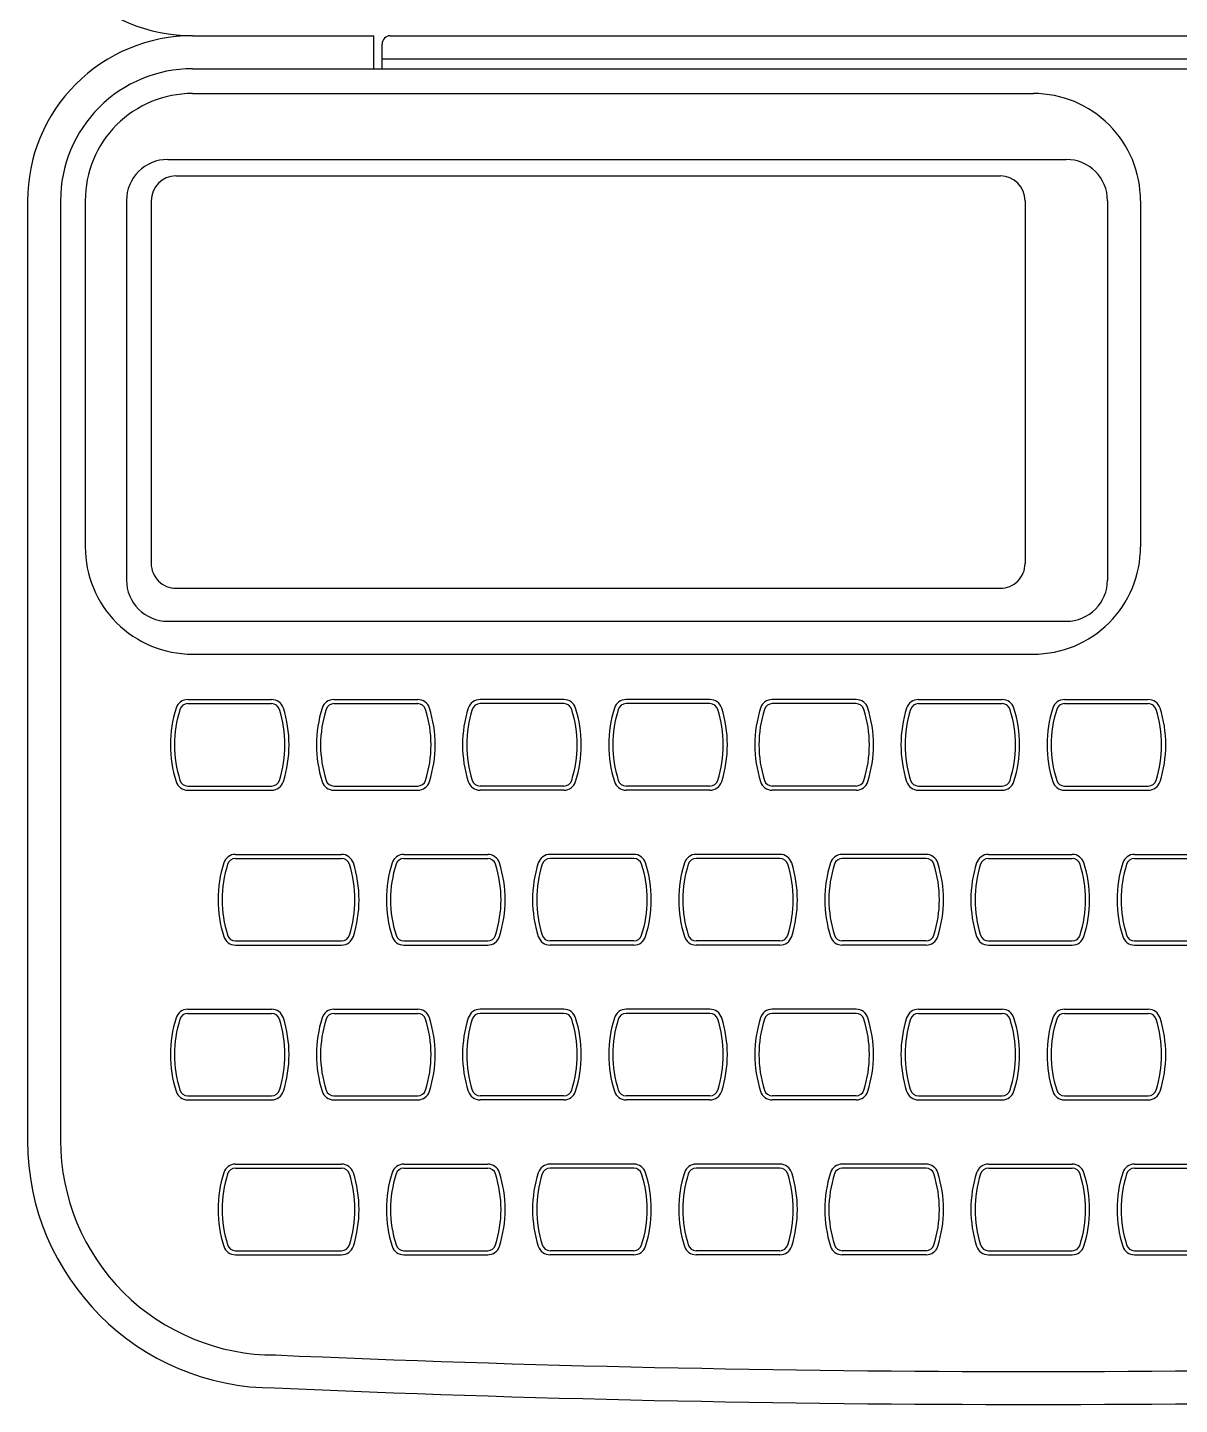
# Model space of a CAD drawing. Extents: x 5.885 to 6.007, y 4.563 to 4.729.
# Drawn here: x 5.8846 to 5.9545, y 4.5633 to 4.6468 of the extents above; entities that cross this region are included whole.
import ezdxf

# ---------------------------------------------------------------- set-up
doc = ezdxf.new("R2010")
doc.units = 0
doc.layers.add('LAYOUT', color=4, linetype='CONTINUOUS')

msp = doc.modelspace()

# ---------------------------------------------------------------- linework, layer by layer
at = {"layer": 'LAYOUT', "color": 0}
for p, q in [((5.894649388641305, 4.646343939913974), (5.905649388641306, 4.646343939913974)), ((5.905649388641306, 4.644343939913974), (5.905649388641306, 4.646343939913974)), ((5.906649388641306, 4.646343939913974), (5.984649388641306, 4.646343939913974)), ((5.906149388641306, 4.644343939913974), (5.906149388641306, 4.645843939913974)), ((5.894649388641305, 4.644343939913974), (5.996649388641307, 4.644343939913974)), ((5.906149388641306, 4.644943939913974), (5.985149388641306, 4.644943939913975)), ((5.894649388641305, 4.642843939913974), (5.945649388641305, 4.642843939913974)), ((5.893149388641306, 4.638843939913975), (5.947649388641304, 4.638843939913975)), ((5.893649388641307, 4.637843939913974), (5.943649388641304, 4.637843939913974)), ((5.884649388641305, 4.636343939913974), (5.884649388641306, 4.579343939913974)), ((5.886649388641305, 4.636343939913974), (5.886649388641306, 4.579343939913974)), ((5.888149388641305, 4.636343939913974), (5.888149388641305, 4.615343939913974)), ((5.890649388641306, 4.636343939913974), (5.890649388641306, 4.613341302775237)), ((5.892149388641307, 4.636343939913974), (5.892149388641306, 4.614341302775236)), ((5.945149388641304, 4.636343939913974), (5.945149388641306, 4.614341302775236)), ((5.950149388641305, 4.636343939913974), (5.950149388641305, 4.613341302775237)), ((5.952149388641305, 4.636343939913974), (5.952149388641305, 4.615343939913974)), ((5.893649388641306, 4.612841302775236), (5.943649388641306, 4.612841302775236)), ((5.893149388641306, 4.610841302775237), (5.947649388641305, 4.610841302775237)), ((5.894649388641305, 4.608843939913974), (5.945649388641305, 4.608843939913974)), ((5.894370100189603, 4.606093939913975), (5.899449813825836, 4.606093939913975)), ((5.903231815032038, 4.606093939913975), (5.908311528668271, 4.606093939913975)), ((5.917173243510707, 4.606093939913975), (5.912093529874474, 4.606093939913975)), ((5.926034958353142, 4.606093939913975), (5.920955244716909, 4.606093939913975)), ((5.934896673195578, 4.606093939913975), (5.929816959559345, 4.606093939913975)), ((5.93867867440178, 4.606093939913975), (5.943758388038013, 4.606093939913975)), ((5.947540389244216, 4.606093939913975), (5.952620102880449, 4.606093939913975)), ((5.894370100189603, 4.605843939913974), (5.899449813825836, 4.605843939913974)), ((5.903231815032038, 4.605843939913974), (5.908311528668271, 4.605843939913974)), ((5.917173243510707, 4.605843939913974), (5.912093529874474, 4.605843939913974)), ((5.926034958353142, 4.605843939913974), (5.920955244716909, 4.605843939913974)), ((5.934896673195578, 4.605843939913974), (5.929816959559345, 4.605843939913974)), ((5.93867867440178, 4.605843939913974), (5.943758388038013, 4.605843939913974)), ((5.947540389244216, 4.605843939913974), (5.952620102880449, 4.605843939913974)), ((5.894370100189604, 4.600843939913975), (5.899449813825836, 4.600843939913974)), ((5.894370100189604, 4.600593939913975), (5.899449813825836, 4.600593939913974)), ((5.903231815032039, 4.600843939913975), (5.908311528668271, 4.600843939913974)), ((5.903231815032039, 4.600593939913975), (5.908311528668271, 4.600593939913974)), ((5.917173243510706, 4.600843939913975), (5.912093529874474, 4.600843939913974)), ((5.917173243510706, 4.600593939913975), (5.912093529874474, 4.600593939913974)), ((5.926034958353141, 4.600843939913975), (5.920955244716909, 4.600843939913974)), ((5.926034958353141, 4.600593939913975), (5.920955244716909, 4.600593939913974)), ((5.934896673195577, 4.600843939913975), (5.929816959559345, 4.600843939913974)), ((5.934896673195577, 4.600593939913975), (5.929816959559345, 4.600593939913974)), ((5.938678674401781, 4.600843939913975), (5.943758388038013, 4.600843939913974)), ((5.938678674401781, 4.600593939913975), (5.943758388038013, 4.600593939913974)), ((5.947540389244216, 4.600843939913975), (5.952620102880449, 4.600843939913974)), ((5.947540389244216, 4.600593939913975), (5.952620102880449, 4.600593939913974)), ((5.897261077940302, 4.596702558540234), (5.903694014790236, 4.596702558540234)), ((5.907476015996439, 4.596702558540234), (5.912555729632672, 4.596702558540234)), ((5.921417444475107, 4.596702558540234), (5.916337730838874, 4.596702558540234)), ((5.930279159317543, 4.596702558540234), (5.92519944568131, 4.596702558540234)), ((5.939140874159978, 4.596702558540234), (5.934061160523745, 4.596702558540234)), ((5.942922875366181, 4.596702558540234), (5.948002589002414, 4.596702558540234)), ((5.951784590208616, 4.596702558540234), (5.956864303844849, 4.596702558540234)), ((5.897261077940302, 4.596452558540234), (5.903694014790236, 4.596452558540234)), ((5.907476015996439, 4.596452558540234), (5.912555729632672, 4.596452558540234)), ((5.921417444475107, 4.596452558540234), (5.916337730838874, 4.596452558540234)), ((5.930279159317543, 4.596452558540234), (5.92519944568131, 4.596452558540234)), ((5.939140874159978, 4.596452558540234), (5.934061160523745, 4.596452558540234)), ((5.942922875366181, 4.596452558540234), (5.948002589002414, 4.596452558540234)), ((5.951784590208616, 4.596452558540234), (5.956864303844849, 4.596452558540234)), ((5.897261077940303, 4.591452558540235), (5.903694014790236, 4.591452558540234)), ((5.897261077940303, 4.591202558540235), (5.903694014790236, 4.591202558540234)), ((5.90747601599644, 4.591452558540235), (5.912555729632672, 4.591452558540234)), ((5.90747601599644, 4.591202558540235), (5.912555729632672, 4.591202558540234)), ((5.921417444475106, 4.591452558540235), (5.916337730838874, 4.591452558540234)), ((5.921417444475106, 4.591202558540235), (5.916337730838874, 4.591202558540234)), ((5.930279159317542, 4.591452558540235), (5.92519944568131, 4.591452558540234)), ((5.930279159317542, 4.591202558540235), (5.92519944568131, 4.591202558540234)), ((5.939140874159977, 4.591452558540235), (5.934061160523745, 4.591452558540234)), ((5.939140874159977, 4.591202558540235), (5.934061160523745, 4.591202558540234)), ((5.942922875366182, 4.591452558540235), (5.948002589002414, 4.591452558540234)), ((5.942922875366182, 4.591202558540235), (5.948002589002414, 4.591202558540234)), ((5.951784590208617, 4.591452558540235), (5.956864303844849, 4.591452558540234)), ((5.951784590208617, 4.591202558540235), (5.956864303844849, 4.591202558540234)), ((5.894370100189604, 4.587311177166494), (5.899449813825836, 4.587311177166495)), ((5.894370100189604, 4.587061177166493), (5.899449813825836, 4.587061177166494)), ((5.903231815032039, 4.587311177166494), (5.908311528668271, 4.587311177166495)), ((5.903231815032039, 4.587061177166493), (5.908311528668271, 4.587061177166494)), ((5.917173243510706, 4.587311177166494), (5.912093529874474, 4.587311177166495)), ((5.917173243510706, 4.587061177166493), (5.912093529874474, 4.587061177166494)), ((5.926034958353141, 4.587311177166494), (5.920955244716909, 4.587311177166495)), ((5.926034958353141, 4.587061177166493), (5.920955244716909, 4.587061177166494)), ((5.934896673195577, 4.587311177166494), (5.929816959559345, 4.587311177166495)), ((5.934896673195577, 4.587061177166493), (5.929816959559345, 4.587061177166494)), ((5.938678674401781, 4.587311177166494), (5.943758388038013, 4.587311177166495)), ((5.938678674401781, 4.587061177166493), (5.943758388038013, 4.587061177166494)), ((5.947540389244216, 4.587311177166494), (5.952620102880449, 4.587311177166495)), ((5.947540389244216, 4.587061177166493), (5.952620102880449, 4.587061177166494)), ((5.894370100189603, 4.582061177166494), (5.899449813825836, 4.582061177166494)), ((5.894370100189603, 4.581811177166494), (5.899449813825836, 4.581811177166494)), ((5.903231815032038, 4.582061177166494), (5.908311528668271, 4.582061177166494)), ((5.903231815032038, 4.581811177166494), (5.908311528668271, 4.581811177166494)), ((5.917173243510707, 4.582061177166494), (5.912093529874474, 4.582061177166494)), ((5.917173243510707, 4.581811177166494), (5.912093529874474, 4.581811177166494)), ((5.926034958353142, 4.582061177166494), (5.920955244716909, 4.582061177166494)), ((5.926034958353142, 4.581811177166494), (5.920955244716909, 4.581811177166494)), ((5.934896673195578, 4.582061177166494), (5.929816959559345, 4.582061177166494)), ((5.934896673195578, 4.581811177166494), (5.929816959559345, 4.581811177166494)), ((5.93867867440178, 4.582061177166494), (5.943758388038013, 4.582061177166494)), ((5.93867867440178, 4.581811177166494), (5.943758388038013, 4.581811177166494)), ((5.947540389244216, 4.582061177166494), (5.952620102880449, 4.582061177166494)), ((5.947540389244216, 4.581811177166494), (5.952620102880449, 4.581811177166494)), ((5.897261077940303, 4.577919795792753), (5.903694014790236, 4.577919795792754)), ((5.897261077940303, 4.577669795792753), (5.903694014790236, 4.577669795792754)), ((5.90747601599644, 4.577919795792753), (5.912555729632672, 4.577919795792754)), ((5.90747601599644, 4.577669795792753), (5.912555729632672, 4.577669795792754)), ((5.921417444475106, 4.577919795792753), (5.916337730838874, 4.577919795792754)), ((5.921417444475106, 4.577669795792753), (5.916337730838874, 4.577669795792754)), ((5.930279159317542, 4.577919795792753), (5.92519944568131, 4.577919795792754)), ((5.930279159317542, 4.577669795792753), (5.92519944568131, 4.577669795792754)), ((5.939140874159977, 4.577919795792753), (5.934061160523745, 4.577919795792754)), ((5.939140874159977, 4.577669795792753), (5.934061160523745, 4.577669795792754)), ((5.942922875366182, 4.577919795792753), (5.948002589002414, 4.577919795792754)), ((5.942922875366182, 4.577669795792753), (5.948002589002414, 4.577669795792754)), ((5.951784590208617, 4.577919795792753), (5.956864303844849, 4.577919795792754)), ((5.951784590208617, 4.577669795792753), (5.956864303844849, 4.577669795792754)), ((5.897261077940302, 4.572669795792754), (5.903694014790236, 4.572669795792754)), ((5.907476015996439, 4.572669795792754), (5.912555729632672, 4.572669795792754)), ((5.921417444475107, 4.572669795792754), (5.916337730838874, 4.572669795792754)), ((5.930279159317543, 4.572669795792754), (5.92519944568131, 4.572669795792754)), ((5.939140874159978, 4.572669795792754), (5.934061160523745, 4.572669795792754)), ((5.942922875366181, 4.572669795792754), (5.948002589002414, 4.572669795792754)), ((5.951784590208616, 4.572669795792754), (5.956864303844849, 4.572669795792754)), ((5.897261077940302, 4.572419795792753), (5.903694014790236, 4.572419795792753)), ((5.907476015996439, 4.572419795792753), (5.912555729632672, 4.572419795792753)), ((5.921417444475107, 4.572419795792753), (5.916337730838874, 4.572419795792753)), ((5.930279159317543, 4.572419795792753), (5.92519944568131, 4.572419795792753)), ((5.939140874159978, 4.572419795792753), (5.934061160523745, 4.572419795792753)), ((5.942922875366181, 4.572419795792753), (5.948002589002414, 4.572419795792753)), ((5.951784590208616, 4.572419795792753), (5.956864303844849, 4.572419795792753))]:
    msp.add_line(p, q, dxfattribs=at)
for centre, radius, start, end in [((5.894649388641305, 4.656343939913974), 0.01, 179.9999999999994, 270), ((5.894649388641305, 4.636343939913974), 0.01, 90, 180.0000000000006), ((5.906649388641306, 4.645843939913974), 0.0005, 90, 180), ((5.894649388641305, 4.636343939913974), 0.008, 90, 180.0000000000006), ((5.894649388641305, 4.636343939913974), 0.0065, 90, 180.0000000000006), ((5.945649388641305, 4.636343939913974), 0.0065, 359.9999999999994, 90), ((5.893149388641306, 4.636343939913974), 0.0025, 90, 180), ((5.947649388641304, 4.636343939913974), 0.0025, 0, 90), ((5.893649388641307, 4.636343939913974), 0.0015, 90, 180), ((5.943649388641304, 4.636343939913974), 0.0015, 2.3409e-12, 90), ((5.894649388641305, 4.615343939913974), 0.0065, 179.9999999999994, 270), ((5.945649388641305, 4.615343939913974), 0.0065, 270, 6.107e-13), ((5.893649388641306, 4.614341302775236), 0.0015, 179.9999999999978, 270), ((5.943649388641306, 4.614341302775236), 0.0015, 270, 2.2137e-12), ((5.893149388641306, 4.613341302775237), 0.0025, 180, 270), ((5.947649388641305, 4.613341302775237), 0.0025, 270, 0), ((5.894370100189603, 4.605343939913975), 0.00075, 90, 162.3705228708459), ((5.899449813825836, 4.605343939913975), 0.00075, 17.62947713012578, 90), ((5.903231815032038, 4.605343939913975), 0.00075, 90, 162.3705228708459), ((5.908311528668271, 4.605343939913975), 0.00075, 17.62947713012578, 90), ((5.912093529874474, 4.605343939913975), 0.00075, 90, 162.3705228698742), ((5.917173243510707, 4.605343939913975), 0.00075, 17.62947712915415, 90), ((5.920955244716909, 4.605343939913975), 0.00075, 90, 162.3705228698742), ((5.926034958353142, 4.605343939913975), 0.00075, 17.62947712915415, 90), ((5.929816959559345, 4.605343939913975), 0.00075, 90, 162.3705228698742), ((5.934896673195578, 4.605343939913975), 0.00075, 17.62947712915415, 90), ((5.93867867440178, 4.605343939913975), 0.00075, 90, 162.3705228708459), ((5.943758388038013, 4.605343939913975), 0.00075, 17.62947713012577, 90), ((5.947540389244216, 4.605343939913975), 0.00075, 90, 162.3705228708459), ((5.952620102880449, 4.605343939913975), 0.00075, 17.62947713012577, 90), ((5.900663663026975, 4.603343939913975), 0.0073537060190653, 162.3705228708444, 197.6294771291555), ((5.900663663026975, 4.603343939913975), 0.0071037060190653, 162.3705228708444, 197.6294771291555), ((5.894370100189603, 4.605343939913975), 0.0005, 90, 162.3705228708459), ((5.899449813825836, 4.605343939913975), 0.0005, 17.62947713012578, 90), ((5.893156250988845, 4.603343939913975), 0.0071037060190653, 342.3705228698363, 17.62947713015687), ((5.893156250988845, 4.603343939913975), 0.0073537060190653, 342.3705228698363, 17.62947713015687), ((5.909525377869411, 4.603343939913975), 0.0073537060190653, 162.3705228708444, 197.6294771291555), ((5.909525377869411, 4.603343939913975), 0.0071037060190653, 162.3705228708444, 197.6294771291555), ((5.903231815032038, 4.605343939913975), 0.0005, 90, 162.3705228708459), ((5.908311528668271, 4.605343939913975), 0.0005, 17.62947713012578, 90), ((5.902017965831281, 4.603343939913975), 0.0071037060190653, 342.3705228698363, 17.62947713015687), ((5.902017965831281, 4.603343939913975), 0.0073537060190653, 342.3705228698363, 17.62947713015687), ((5.918387092711464, 4.603343939913975), 0.0073537060190653, 162.3705228698431, 197.6294771301637), ((5.918387092711464, 4.603343939913975), 0.0071037060190653, 162.3705228698431, 197.6294771301637), ((5.912093529874474, 4.605343939913975), 0.0005, 90, 162.3705228698742), ((5.917173243510707, 4.605343939913975), 0.0005, 17.62947712915415, 90), ((5.910879680673334, 4.603343939913975), 0.0071037060190653, 342.3705228708444, 17.62947712915555), ((5.910879680673334, 4.603343939913975), 0.0073537060190653, 342.3705228708444, 17.62947712915555), ((5.9272488075539, 4.603343939913975), 0.0073537060190653, 162.3705228698431, 197.6294771301637), ((5.9272488075539, 4.603343939913975), 0.0071037060190653, 162.3705228698431, 197.6294771301637), ((5.920955244716909, 4.605343939913975), 0.0005, 90, 162.3705228698742), ((5.926034958353142, 4.605343939913975), 0.0005, 17.62947712915415, 90), ((5.91974139551577, 4.603343939913975), 0.0071037060190653, 342.3705228708445, 17.62947712915555), ((5.91974139551577, 4.603343939913975), 0.0073537060190653, 342.3705228708445, 17.62947712915555), ((5.936110522396335, 4.603343939913975), 0.0073537060190653, 162.3705228698431, 197.6294771301637), ((5.936110522396335, 4.603343939913975), 0.0071037060190653, 162.3705228698431, 197.6294771301637), ((5.929816959559345, 4.605343939913975), 0.0005, 90, 162.3705228698742), ((5.934896673195578, 4.605343939913975), 0.0005, 17.62947712915415, 90), ((5.928603110358205, 4.603343939913975), 0.0071037060190653, 342.3705228708444, 17.62947712915555), ((5.928603110358205, 4.603343939913975), 0.0073537060190653, 342.3705228708444, 17.62947712915555), ((5.944972237239153, 4.603343939913975), 0.0073537060190653, 162.3705228708444, 197.6294771291555), ((5.944972237239153, 4.603343939913975), 0.0071037060190653, 162.3705228708444, 197.6294771291555), ((5.93867867440178, 4.605343939913975), 0.0005, 90, 162.3705228708459), ((5.943758388038013, 4.605343939913975), 0.0005, 17.62947713012577, 90), ((5.937464825201022, 4.603343939913975), 0.0071037060190653, 342.3705228698363, 17.62947713015686), ((5.937464825201022, 4.603343939913975), 0.0073537060190653, 342.3705228698363, 17.62947713015686), ((5.953833952081588, 4.603343939913975), 0.0073537060190653, 162.3705228708444, 197.6294771291556), ((5.953833952081588, 4.603343939913975), 0.0071037060190653, 162.3705228708444, 197.6294771291556), ((5.947540389244216, 4.605343939913975), 0.0005, 90, 162.3705228708459), ((5.952620102880449, 4.605343939913975), 0.0005, 17.62947713012577, 90), ((5.946326540043458, 4.603343939913975), 0.0071037060190653, 342.3705228698363, 17.62947713015686), ((5.946326540043458, 4.603343939913975), 0.0073537060190653, 342.3705228698363, 17.62947713015686), ((5.894370100189604, 4.601343939913975), 0.00075, 197.6294771291233, 270), ((5.894370100189604, 4.601343939913975), 0.0005, 197.6294771291233, 270), ((5.899449813825836, 4.601343939913974), 0.0005, 270, 342.3705228698742), ((5.899449813825836, 4.601343939913974), 0.00075, 270, 342.3705228698742), ((5.903231815032039, 4.601343939913975), 0.00075, 197.6294771291233, 270), ((5.903231815032039, 4.601343939913975), 0.0005, 197.6294771291233, 270), ((5.908311528668271, 4.601343939913974), 0.0005, 270, 342.3705228698742), ((5.908311528668271, 4.601343939913974), 0.00075, 270, 342.3705228698742), ((5.912093529874474, 4.601343939913974), 0.00075, 197.6294771301257, 270), ((5.912093529874474, 4.601343939913974), 0.0005, 197.6294771301257, 270), ((5.917173243510706, 4.601343939913975), 0.0005, 270, 342.3705228708767), ((5.917173243510706, 4.601343939913975), 0.00075, 270, 342.3705228708767), ((5.920955244716909, 4.601343939913974), 0.00075, 197.6294771301257, 270), ((5.920955244716909, 4.601343939913974), 0.0005, 197.6294771301257, 270), ((5.926034958353141, 4.601343939913975), 0.0005, 270, 342.3705228708767), ((5.926034958353141, 4.601343939913975), 0.00075, 270, 342.3705228708767), ((5.929816959559345, 4.601343939913974), 0.00075, 197.6294771301257, 270), ((5.929816959559345, 4.601343939913974), 0.0005, 197.6294771301257, 270), ((5.934896673195577, 4.601343939913975), 0.0005, 270, 342.3705228708767), ((5.934896673195577, 4.601343939913975), 0.00075, 270, 342.3705228708767), ((5.938678674401781, 4.601343939913975), 0.00075, 197.6294771291233, 270), ((5.938678674401781, 4.601343939913975), 0.0005, 197.6294771291233, 270), ((5.943758388038013, 4.601343939913974), 0.0005, 270, 342.3705228698742), ((5.943758388038013, 4.601343939913974), 0.00075, 270, 342.3705228698742), ((5.947540389244216, 4.601343939913975), 0.00075, 197.6294771291233, 270), ((5.947540389244216, 4.601343939913975), 0.0005, 197.6294771291233, 270), ((5.952620102880449, 4.601343939913974), 0.0005, 270, 342.3705228698742), ((5.952620102880449, 4.601343939913974), 0.00075, 270, 342.3705228698742), ((5.897261077940302, 4.595952558540234), 0.00075, 90, 162.3705228708459), ((5.903694014790236, 4.595952558540234), 0.00075, 17.62947713012578, 90), ((5.907476015996439, 4.595952558540234), 0.00075, 90, 162.3705228708459), ((5.912555729632672, 4.595952558540234), 0.00075, 17.62947713012578, 90), ((5.916337730838874, 4.595952558540234), 0.00075, 90, 162.3705228698742), ((5.921417444475107, 4.595952558540234), 0.00075, 17.62947712915415, 90), ((5.92519944568131, 4.595952558540234), 0.00075, 90, 162.3705228698742), ((5.930279159317543, 4.595952558540234), 0.00075, 17.62947712915415, 90), ((5.934061160523745, 4.595952558540234), 0.00075, 90, 162.3705228698742), ((5.939140874159978, 4.595952558540234), 0.00075, 17.62947712915415, 90), ((5.942922875366181, 4.595952558540234), 0.00075, 90, 162.3705228708459), ((5.948002589002414, 4.595952558540234), 0.00075, 17.62947713012577, 90), ((5.951784590208616, 4.595952558540234), 0.00075, 90, 162.3705228708459), ((5.903554640777674, 4.593952558540234), 0.0073537060190653, 162.3705228708444, 197.6294771291555), ((5.903554640777674, 4.593952558540234), 0.0071037060190653, 162.3705228708444, 197.6294771291555), ((5.897261077940302, 4.595952558540234), 0.0005, 90, 162.3705228708459), ((5.903694014790236, 4.595952558540234), 0.0005, 17.62947713012578, 90), ((5.897400451953246, 4.593952558540234), 0.0071037060190653, 342.3705228698363, 17.62947713015687), ((5.897400451953246, 4.593952558540234), 0.0073537060190653, 342.3705228698363, 17.62947713015687), ((5.913769578833811, 4.593952558540234), 0.0073537060190653, 162.3705228708444, 197.6294771291555), ((5.913769578833811, 4.593952558540234), 0.0071037060190653, 162.3705228708444, 197.6294771291555), ((5.907476015996439, 4.595952558540234), 0.0005, 90, 162.3705228708459), ((5.912555729632672, 4.595952558540234), 0.0005, 17.62947713012578, 90), ((5.906262166795681, 4.593952558540234), 0.0071037060190653, 342.3705228698363, 17.62947713015687), ((5.906262166795681, 4.593952558540234), 0.0073537060190653, 342.3705228698363, 17.62947713015687), ((5.922631293675865, 4.593952558540234), 0.0073537060190653, 162.3705228698431, 197.6294771301637), ((5.922631293675865, 4.593952558540234), 0.0071037060190653, 162.3705228698431, 197.6294771301637), ((5.916337730838874, 4.595952558540234), 0.0005, 90, 162.3705228698742), ((5.921417444475107, 4.595952558540234), 0.0005, 17.62947712915415, 90), ((5.915123881637735, 4.593952558540234), 0.0071037060190653, 342.3705228708444, 17.62947712915555), ((5.915123881637735, 4.593952558540234), 0.0073537060190653, 342.3705228708444, 17.62947712915555), ((5.9314930085183, 4.593952558540234), 0.0073537060190653, 162.3705228698431, 197.6294771301637), ((5.9314930085183, 4.593952558540234), 0.0071037060190653, 162.3705228698431, 197.6294771301637), ((5.92519944568131, 4.595952558540234), 0.0005, 90, 162.3705228698742), ((5.930279159317543, 4.595952558540234), 0.0005, 17.62947712915415, 90), ((5.92398559648017, 4.593952558540234), 0.0071037060190653, 342.3705228708445, 17.62947712915555), ((5.92398559648017, 4.593952558540234), 0.0073537060190653, 342.3705228708445, 17.62947712915555), ((5.940354723360736, 4.593952558540234), 0.0073537060190653, 162.3705228698431, 197.6294771301637), ((5.940354723360736, 4.593952558540234), 0.0071037060190653, 162.3705228698431, 197.6294771301637), ((5.934061160523745, 4.595952558540234), 0.0005, 90, 162.3705228698742), ((5.939140874159978, 4.595952558540234), 0.0005, 17.62947712915415, 90), ((5.932847311322606, 4.593952558540234), 0.0071037060190653, 342.3705228708444, 17.62947712915555), ((5.932847311322606, 4.593952558540234), 0.0073537060190653, 342.3705228708444, 17.62947712915555), ((5.949216438203553, 4.593952558540234), 0.0073537060190653, 162.3705228708444, 197.6294771291555), ((5.949216438203553, 4.593952558540234), 0.0071037060190653, 162.3705228708444, 197.6294771291555), ((5.942922875366181, 4.595952558540234), 0.0005, 90, 162.3705228708459), ((5.948002589002414, 4.595952558540234), 0.0005, 17.62947713012577, 90), ((5.941709026165423, 4.593952558540234), 0.0071037060190653, 342.3705228698363, 17.62947713015686), ((5.941709026165423, 4.593952558540234), 0.0073537060190653, 342.3705228698363, 17.62947713015686), ((5.958078153045989, 4.593952558540234), 0.0073537060190653, 162.3705228708444, 197.6294771291556), ((5.958078153045989, 4.593952558540234), 0.0071037060190653, 162.3705228708444, 197.6294771291556), ((5.951784590208616, 4.595952558540234), 0.0005, 90, 162.3705228708459), ((5.897261077940303, 4.591952558540235), 0.00075, 197.6294771291233, 270), ((5.897261077940303, 4.591952558540235), 0.0005, 197.6294771291233, 270), ((5.903694014790236, 4.591952558540234), 0.0005, 270, 342.3705228698742), ((5.903694014790236, 4.591952558540234), 0.00075, 270, 342.3705228698742), ((5.90747601599644, 4.591952558540235), 0.00075, 197.6294771291233, 270), ((5.90747601599644, 4.591952558540235), 0.0005, 197.6294771291233, 270), ((5.912555729632672, 4.591952558540234), 0.0005, 270, 342.3705228698742), ((5.912555729632672, 4.591952558540234), 0.00075, 270, 342.3705228698742), ((5.916337730838874, 4.591952558540234), 0.00075, 197.6294771301257, 270), ((5.916337730838874, 4.591952558540234), 0.0005, 197.6294771301257, 270), ((5.921417444475106, 4.591952558540235), 0.0005, 270, 342.3705228708767), ((5.921417444475106, 4.591952558540235), 0.00075, 270, 342.3705228708767), ((5.92519944568131, 4.591952558540234), 0.00075, 197.6294771301257, 270), ((5.92519944568131, 4.591952558540234), 0.0005, 197.6294771301257, 270), ((5.930279159317542, 4.591952558540235), 0.0005, 270, 342.3705228708767), ((5.930279159317542, 4.591952558540235), 0.00075, 270, 342.3705228708767), ((5.934061160523745, 4.591952558540234), 0.00075, 197.6294771301257, 270), ((5.934061160523745, 4.591952558540234), 0.0005, 197.6294771301257, 270), ((5.939140874159977, 4.591952558540235), 0.0005, 270, 342.3705228708767), ((5.939140874159977, 4.591952558540235), 0.00075, 270, 342.3705228708767), ((5.942922875366182, 4.591952558540235), 0.00075, 197.6294771291233, 270), ((5.942922875366182, 4.591952558540235), 0.0005, 197.6294771291233, 270), ((5.948002589002414, 4.591952558540234), 0.0005, 270, 342.3705228698742), ((5.948002589002414, 4.591952558540234), 0.00075, 270, 342.3705228698742), ((5.951784590208617, 4.591952558540235), 0.00075, 197.6294771291233, 270), ((5.951784590208617, 4.591952558540235), 0.0005, 197.6294771291233, 270), ((5.900663663026975, 4.584561177166494), 0.0073537060190653, 162.3705228708445, 197.6294771291555), ((5.900663663026975, 4.584561177166494), 0.0071037060190653, 162.3705228708445, 197.6294771291555), ((5.894370100189604, 4.586561177166494), 0.00075, 90, 162.3705228708767), ((5.894370100189604, 4.586561177166494), 0.0005, 90, 162.3705228708767), ((5.899449813825836, 4.586561177166494), 0.00075, 17.62947713012577, 90), ((5.899449813825836, 4.586561177166494), 0.0005, 17.62947713012577, 90), ((5.893156250988845, 4.584561177166494), 0.0071037060190653, 342.3705228698431, 17.62947713016368), ((5.893156250988845, 4.584561177166494), 0.0073537060190653, 342.3705228698431, 17.62947713016368), ((5.909525377869411, 4.584561177166494), 0.0073537060190653, 162.3705228708445, 197.6294771291555), ((5.909525377869411, 4.584561177166494), 0.0071037060190653, 162.3705228708445, 197.6294771291555), ((5.903231815032039, 4.586561177166494), 0.00075, 90, 162.3705228708767), ((5.903231815032039, 4.586561177166494), 0.0005, 90, 162.3705228708767), ((5.908311528668271, 4.586561177166494), 0.00075, 17.62947713012577, 90), ((5.908311528668271, 4.586561177166494), 0.0005, 17.62947713012577, 90), ((5.902017965831281, 4.584561177166494), 0.0071037060190653, 342.3705228698431, 17.62947713016368), ((5.902017965831281, 4.584561177166494), 0.0073537060190653, 342.3705228698431, 17.62947713016368), ((5.918387092711464, 4.584561177166494), 0.0073537060190653, 162.3705228698363, 197.6294771301568), ((5.918387092711464, 4.584561177166494), 0.0071037060190653, 162.3705228698363, 197.6294771301568), ((5.912093529874474, 4.586561177166494), 0.00075, 90, 162.3705228698743), ((5.912093529874474, 4.586561177166494), 0.0005, 90, 162.3705228698743), ((5.917173243510706, 4.586561177166494), 0.00075, 17.62947712912331, 90), ((5.917173243510706, 4.586561177166494), 0.0005, 17.62947712912331, 90), ((5.910879680673334, 4.584561177166494), 0.0071037060190653, 342.3705228708444, 17.62947712915557), ((5.910879680673334, 4.584561177166494), 0.0073537060190653, 342.3705228708444, 17.62947712915557), ((5.9272488075539, 4.584561177166494), 0.0073537060190653, 162.3705228698363, 197.6294771301568), ((5.9272488075539, 4.584561177166494), 0.0071037060190653, 162.3705228698363, 197.6294771301568), ((5.920955244716909, 4.586561177166494), 0.00075, 90, 162.3705228698743), ((5.920955244716909, 4.586561177166494), 0.0005, 90, 162.3705228698743), ((5.926034958353141, 4.586561177166494), 0.00075, 17.62947712912331, 90), ((5.926034958353141, 4.586561177166494), 0.0005, 17.62947712912331, 90), ((5.91974139551577, 4.584561177166494), 0.0071037060190653, 342.3705228708444, 17.62947712915552), ((5.91974139551577, 4.584561177166494), 0.0073537060190653, 342.3705228708444, 17.62947712915552), ((5.936110522396335, 4.584561177166494), 0.0073537060190653, 162.3705228698363, 197.6294771301568), ((5.936110522396335, 4.584561177166494), 0.0071037060190653, 162.3705228698363, 197.6294771301568), ((5.929816959559345, 4.586561177166494), 0.00075, 90, 162.3705228698743), ((5.929816959559345, 4.586561177166494), 0.0005, 90, 162.3705228698743), ((5.934896673195577, 4.586561177166494), 0.00075, 17.62947712912331, 90), ((5.934896673195577, 4.586561177166494), 0.0005, 17.62947712912331, 90), ((5.928603110358205, 4.584561177166494), 0.0071037060190653, 342.3705228708444, 17.62947712915557), ((5.928603110358205, 4.584561177166494), 0.0073537060190653, 342.3705228708444, 17.62947712915557), ((5.944972237239153, 4.584561177166494), 0.0073537060190653, 162.3705228708445, 197.6294771291555), ((5.944972237239153, 4.584561177166494), 0.0071037060190653, 162.3705228708445, 197.6294771291555), ((5.938678674401781, 4.586561177166494), 0.00075, 90, 162.3705228708767), ((5.938678674401781, 4.586561177166494), 0.0005, 90, 162.3705228708767), ((5.943758388038013, 4.586561177166494), 0.00075, 17.62947713012577, 90), ((5.943758388038013, 4.586561177166494), 0.0005, 17.62947713012577, 90), ((5.937464825201022, 4.584561177166494), 0.0071037060190653, 342.3705228698431, 17.62947713016368), ((5.937464825201022, 4.584561177166494), 0.0073537060190653, 342.3705228698431, 17.62947713016368), ((5.953833952081588, 4.584561177166494), 0.0073537060190653, 162.3705228708444, 197.6294771291555), ((5.953833952081588, 4.584561177166494), 0.0071037060190653, 162.3705228708444, 197.6294771291555), ((5.947540389244216, 4.586561177166494), 0.00075, 90, 162.3705228708767), ((5.947540389244216, 4.586561177166494), 0.0005, 90, 162.3705228708767), ((5.952620102880449, 4.586561177166494), 0.00075, 17.62947713012577, 90), ((5.952620102880449, 4.586561177166494), 0.0005, 17.62947713012577, 90), ((5.946326540043458, 4.584561177166494), 0.0071037060190653, 342.3705228698431, 17.62947713016368), ((5.946326540043458, 4.584561177166494), 0.0073537060190653, 342.3705228698431, 17.62947713016368), ((5.894370100189603, 4.582561177166494), 0.00075, 197.6294771291541, 270), ((5.894370100189603, 4.582561177166494), 0.0005, 197.6294771291541, 270), ((5.899449813825836, 4.582561177166494), 0.0005, 270, 342.3705228698742), ((5.899449813825836, 4.582561177166494), 0.00075, 270, 342.3705228698742), ((5.903231815032038, 4.582561177166494), 0.00075, 197.6294771291541, 270), ((5.903231815032038, 4.582561177166494), 0.0005, 197.6294771291541, 270), ((5.908311528668271, 4.582561177166494), 0.0005, 270, 342.3705228698742), ((5.908311528668271, 4.582561177166494), 0.00075, 270, 342.3705228698742), ((5.912093529874474, 4.582561177166494), 0.00075, 197.6294771301257, 270), ((5.912093529874474, 4.582561177166494), 0.0005, 197.6294771301257, 270), ((5.917173243510707, 4.582561177166494), 0.0005, 270, 342.3705228708458), ((5.917173243510707, 4.582561177166494), 0.00075, 270, 342.3705228708458), ((5.920955244716909, 4.582561177166494), 0.00075, 197.6294771301257, 270), ((5.920955244716909, 4.582561177166494), 0.0005, 197.6294771301257, 270), ((5.926034958353142, 4.582561177166494), 0.0005, 270, 342.3705228708458), ((5.926034958353142, 4.582561177166494), 0.00075, 270, 342.3705228708458), ((5.929816959559345, 4.582561177166494), 0.00075, 197.6294771301257, 270), ((5.929816959559345, 4.582561177166494), 0.0005, 197.6294771301257, 270), ((5.934896673195578, 4.582561177166494), 0.0005, 270, 342.3705228708458), ((5.934896673195578, 4.582561177166494), 0.00075, 270, 342.3705228708458), ((5.93867867440178, 4.582561177166494), 0.00075, 197.6294771291541, 270), ((5.93867867440178, 4.582561177166494), 0.0005, 197.6294771291541, 270), ((5.943758388038013, 4.582561177166494), 0.0005, 270, 342.3705228698742), ((5.943758388038013, 4.582561177166494), 0.00075, 270, 342.3705228698742), ((5.947540389244216, 4.582561177166494), 0.00075, 197.6294771291541, 270), ((5.947540389244216, 4.582561177166494), 0.0005, 197.6294771291541, 270), ((5.952620102880449, 4.582561177166494), 0.0005, 270, 342.3705228698742), ((5.952620102880449, 4.582561177166494), 0.00075, 270, 342.3705228698742), ((5.899649388641306, 4.579343939913974), 0.015, 180.0000000000007, 270), ((5.899649388641306, 4.579343939913974), 0.013, 180.0000000000007, 270.1848660467382), ((5.897261077940303, 4.577169795792753), 0.00075, 90, 162.3705228708767), ((5.897261077940303, 4.577169795792753), 0.0005, 90, 162.3705228708767), ((5.903694014790236, 4.577169795792754), 0.00075, 17.62947713012577, 90), ((5.903694014790236, 4.577169795792754), 0.0005, 17.62947713012577, 90), ((5.90747601599644, 4.577169795792753), 0.00075, 90, 162.3705228708767), ((5.90747601599644, 4.577169795792753), 0.0005, 90, 162.3705228708767), ((5.912555729632672, 4.577169795792754), 0.00075, 17.62947713012577, 90), ((5.912555729632672, 4.577169795792754), 0.0005, 17.62947713012577, 90), ((5.916337730838874, 4.577169795792754), 0.00075, 90, 162.3705228698743), ((5.916337730838874, 4.577169795792754), 0.0005, 90, 162.3705228698743), ((5.921417444475106, 4.577169795792753), 0.00075, 17.62947712912331, 90), ((5.921417444475106, 4.577169795792753), 0.0005, 17.62947712912331, 90), ((5.92519944568131, 4.577169795792754), 0.00075, 90, 162.3705228698743), ((5.92519944568131, 4.577169795792754), 0.0005, 90, 162.3705228698743), ((5.930279159317542, 4.577169795792753), 0.00075, 17.62947712912331, 90), ((5.930279159317542, 4.577169795792753), 0.0005, 17.62947712912331, 90), ((5.934061160523745, 4.577169795792754), 0.00075, 90, 162.3705228698743), ((5.934061160523745, 4.577169795792754), 0.0005, 90, 162.3705228698743), ((5.939140874159977, 4.577169795792753), 0.00075, 17.62947712912331, 90), ((5.939140874159977, 4.577169795792753), 0.0005, 17.62947712912331, 90), ((5.942922875366182, 4.577169795792753), 0.00075, 90, 162.3705228708767), ((5.942922875366182, 4.577169795792753), 0.0005, 90, 162.3705228708767), ((5.948002589002414, 4.577169795792754), 0.00075, 17.62947713012577, 90), ((5.948002589002414, 4.577169795792754), 0.0005, 17.62947713012577, 90), ((5.951784590208617, 4.577169795792753), 0.00075, 90, 162.3705228708767), ((5.951784590208617, 4.577169795792753), 0.0005, 90, 162.3705228708767), ((5.903554640777674, 4.575169795792753), 0.0073537060190653, 162.3705228708445, 197.6294771291555), ((5.903554640777674, 4.575169795792753), 0.0071037060190653, 162.3705228708445, 197.6294771291555), ((5.897400451953246, 4.575169795792753), 0.0071037060190653, 342.3705228698431, 17.62947713016368), ((5.897400451953246, 4.575169795792753), 0.0073537060190653, 342.3705228698431, 17.62947713016368), ((5.913769578833811, 4.575169795792753), 0.0073537060190653, 162.3705228708445, 197.6294771291555), ((5.913769578833811, 4.575169795792753), 0.0071037060190653, 162.3705228708445, 197.6294771291555), ((5.906262166795681, 4.575169795792753), 0.0071037060190653, 342.3705228698431, 17.62947713016368), ((5.906262166795681, 4.575169795792753), 0.0073537060190653, 342.3705228698431, 17.62947713016368), ((5.922631293675865, 4.575169795792753), 0.0073537060190653, 162.3705228698363, 197.6294771301568), ((5.922631293675865, 4.575169795792753), 0.0071037060190653, 162.3705228698363, 197.6294771301568), ((5.915123881637735, 4.575169795792753), 0.0071037060190653, 342.3705228708444, 17.62947712915557), ((5.915123881637735, 4.575169795792753), 0.0073537060190653, 342.3705228708444, 17.62947712915557), ((5.9314930085183, 4.575169795792753), 0.0073537060190653, 162.3705228698363, 197.6294771301568), ((5.9314930085183, 4.575169795792753), 0.0071037060190653, 162.3705228698363, 197.6294771301568), ((5.92398559648017, 4.575169795792753), 0.0071037060190653, 342.3705228708444, 17.62947712915552), ((5.92398559648017, 4.575169795792753), 0.0073537060190653, 342.3705228708444, 17.62947712915552), ((5.940354723360736, 4.575169795792753), 0.0073537060190653, 162.3705228698363, 197.6294771301568), ((5.940354723360736, 4.575169795792753), 0.0071037060190653, 162.3705228698363, 197.6294771301568), ((5.932847311322606, 4.575169795792753), 0.0071037060190653, 342.3705228708444, 17.62947712915557), ((5.932847311322606, 4.575169795792753), 0.0073537060190653, 342.3705228708444, 17.62947712915557), ((5.949216438203553, 4.575169795792753), 0.0073537060190653, 162.3705228708445, 197.6294771291555), ((5.949216438203553, 4.575169795792753), 0.0071037060190653, 162.3705228708445, 197.6294771291555), ((5.941709026165423, 4.575169795792753), 0.0071037060190653, 342.3705228698431, 17.62947713016368), ((5.941709026165423, 4.575169795792753), 0.0073537060190653, 342.3705228698431, 17.62947713016368), ((5.958078153045989, 4.575169795792753), 0.0073537060190653, 162.3705228708444, 197.6294771291555), ((5.958078153045989, 4.575169795792753), 0.0071037060190653, 162.3705228708444, 197.6294771291555), ((5.897261077940302, 4.573169795792754), 0.00075, 197.6294771291541, 270), ((5.897261077940302, 4.573169795792754), 0.0005, 197.6294771291541, 270), ((5.903694014790236, 4.573169795792754), 0.0005, 270, 342.3705228698742), ((5.903694014790236, 4.573169795792754), 0.00075, 270, 342.3705228698742), ((5.907476015996439, 4.573169795792754), 0.00075, 197.6294771291541, 270), ((5.907476015996439, 4.573169795792754), 0.0005, 197.6294771291541, 270), ((5.912555729632672, 4.573169795792754), 0.0005, 270, 342.3705228698742), ((5.912555729632672, 4.573169795792754), 0.00075, 270, 342.3705228698742), ((5.916337730838874, 4.573169795792754), 0.00075, 197.6294771301257, 270), ((5.916337730838874, 4.573169795792754), 0.0005, 197.6294771301257, 270), ((5.921417444475107, 4.573169795792754), 0.0005, 270, 342.3705228708458), ((5.921417444475107, 4.573169795792754), 0.00075, 270, 342.3705228708458), ((5.92519944568131, 4.573169795792754), 0.00075, 197.6294771301257, 270), ((5.92519944568131, 4.573169795792754), 0.0005, 197.6294771301257, 270), ((5.930279159317543, 4.573169795792754), 0.0005, 270, 342.3705228708458), ((5.930279159317543, 4.573169795792754), 0.00075, 270, 342.3705228708458), ((5.934061160523745, 4.573169795792754), 0.00075, 197.6294771301257, 270), ((5.934061160523745, 4.573169795792754), 0.0005, 197.6294771301257, 270), ((5.939140874159978, 4.573169795792754), 0.0005, 270, 342.3705228708458), ((5.939140874159978, 4.573169795792754), 0.00075, 270, 342.3705228708458), ((5.942922875366181, 4.573169795792754), 0.00075, 197.6294771291541, 270), ((5.942922875366181, 4.573169795792754), 0.0005, 197.6294771291541, 270), ((5.948002589002414, 4.573169795792754), 0.0005, 270, 342.3705228698742), ((5.948002589002414, 4.573169795792754), 0.00075, 270, 342.3705228698742), ((5.951784590208616, 4.573169795792754), 0.00075, 197.6294771291541, 270), ((5.951784590208616, 4.573169795792754), 0.0005, 197.6294771291541, 270), ((5.945649388641305, 5.621843939913589), 1.056499999999615, 267.5068303185793, 272.4931696814207), ((5.945649388641305, 5.621843939913589), 1.058499999999615, 267.5092714664625, 272.4907285335375)]:
    msp.add_arc(centre, radius, start, end, dxfattribs=at)

doc.saveas('drawing.dxf')
